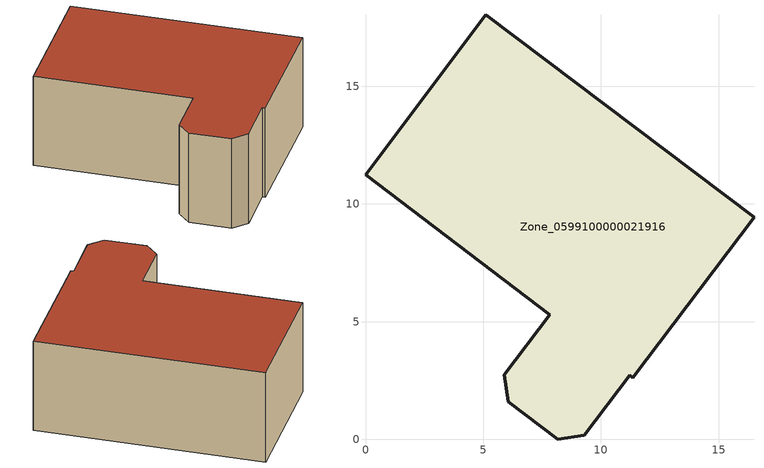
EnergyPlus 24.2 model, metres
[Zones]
Zone_0599100000021916
 floor ground (C_G): 8.16,0 6.06,1.6 5.9,2.74 7.83,5.3 0,11.24 5.11,18.04 16.5,9.43 11.36,2.62 11.22,2.72 9.3,0.17 z0
 wall outside (C_F): 16.5,9.43 5.11,18.04 0,11.24 7.83,5.3 5.9,2.74 6.06,1.6 8.16,0 9.3,0.17 11.22,2.72 11.36,2.62 16.5,9.43 z0:6.12
 roof outside (C_R): 11.36,2.62 16.5,9.43 5.11,18.04 0,11.24 7.83,5.3 5.9,2.74 6.06,1.6 8.16,0 9.3,0.17 11.22,2.72 z6.12
[BUILDING]
Pand.0599100000021916: North Axis=0; Terrain=City; Loads Convergence Tolerance Value=0.04; Temperature Convergence Tolerance Value=0.4; Solar Distribution=FullExterior; Maximum Number of Warmup Days=25; Minimum Number of Warmup Days=1
[Site:Location]
Rotterdam.The.Hague.AP_ZH_NLD Design_Conditions: Latitude=51.96; Longitude=4.45; Time Zone=1; Elevation=-4.5
[SITE:GROUNDTEMPERATURE:BUILDINGSURFACE]
18, 18, 18, 18, 18, 18, 18, 18, 18, 18, 18, 18
[MATERIAL] Thermal Absorptance=0.9; Solar Absorptance=0.7; Visible Absorptance=0.7
Name | Roughness | Thickness | Conductivity | Density | Specific Heat
G.D.1965-1974 | MediumSmooth | 0.15 | 0.882353 | 540 | 1210
F.D.1965-1974 | Rough | 0.3 | 0.697674 | 1920 | 840
R.D.1965-1974 | MediumRough | 0.2 | 0.232558 | 1500 | 1000
[CONSTRUCTION]
C_G: G.D.1965-1974
C_F: F.D.1965-1974
C_R: R.D.1965-1974
[ZONE]
Zone_0599100000021916: Type=1; Multiplier=1; Ceiling Height=Autocalculate; Volume=Autocalculate; Floor Area=autocalculate; Part of Total Floor Area=Yes
[ZONEINFILTRATION:DESIGNFLOWRATE]
Infil_Zone_0599100000021916: Zone or ZoneList or Space or SpaceList=Zone_0599100000021916; Schedule=AlwaysOn; Design Flow Rate Calculation Method=Flow/Area; Flow Rate per Floor Area=0.0042; Constant Term Coefficient=1; Temperature Term Coefficient=0; Velocity Term Coefficient=0; Velocity Squared Term Coefficient=0
[HVACTEMPLATE:ZONE:IDEALLOADSAIRSYSTEM]
Zone_0599100000021916: Maximum Heating Supply Air Temperature=50; Minimum Cooling Supply Air Temperature=13; Maximum Heating Supply Air Humidity Ratio=0.0156; Minimum Cooling Supply Air Humidity Ratio=0.0077; Heating Limit=NoLimit; Cooling Limit=NoLimit; Dehumidification Control Type=ConstantSensibleHeatRatio; Cooling Sensible Heat Ratio=0.7; Dehumidification Setpoint=60; Humidification Control Type=None; Humidification Setpoint=30; Outdoor Air Method=None; Outdoor Air Flow Rate per Person=0.00944; Outdoor Air Flow Rate per Zone Floor Area=0; Outdoor Air Flow Rate per Zone=0; Demand Controlled Ventilation Type=None; Outdoor Air Economizer Type=NoEconomizer; Heat Recovery Type=None; Sensible Heat Recovery Effectiveness=0.7; Latent Heat Recovery Effectiveness=0.65
[ZONECONTROL:THERMOSTAT]
ThermostatControl_Zone_0599100000021916: Zone or ZoneList=Zone_0599100000021916; Control Type Schedule=DualSetpointControlType; Control 1=Thermostat_Zone_0599100000021916; Temperature Difference Between Cutout And Setpoint=0
[THERMOSTATSETPOINT:DUALSETPOINT]
Thermostat_Zone_0599100000021916: Heating Setpoint Temperature Schedule=HeatingSetpoint_Zone_0599100000021916; Cooling Setpoint Temperature Schedule=CoolingSetpoint_Zone_0599100000021916
[SCHEDULE:COMPACT]
HeatingSetpoint_Zone_0599100000021916: Through: 12/31, For: AllDays, Until: 24:00, 21
CoolingSetpoint_Zone_0599100000021916: Through: 12/31, For: AllDays, Until: 24:00, 24
DualSetpointControlType: Through: 12/31, For: AllDays, Until: 24:00, 4
AlwaysOn: Through: 12/31, For: AllDays, Until: 24:00, 1
